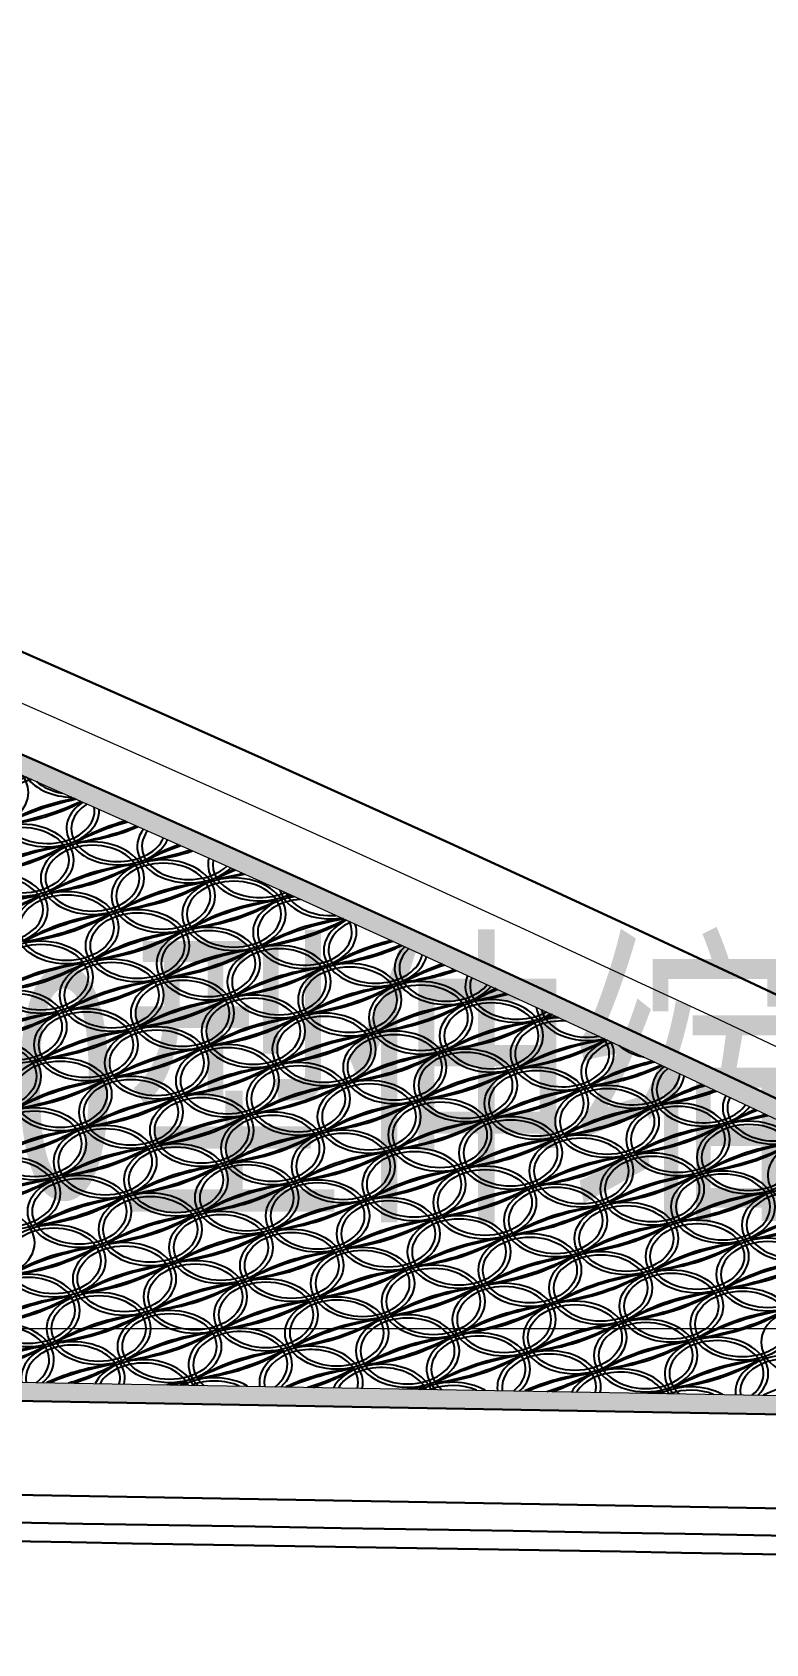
# Model space of a CAD drawing. Extents: x -2611510 to 954358, y -247163 to 181535.
# Drawn here: x 379053 to 386844, y 37874 to 54997 of the extents above; entities that cross this region are included whole.
import ezdxf

# ---------------------------------------------------------------- set-up
doc = ezdxf.new("R2010")
doc.units = 0
doc.linetypes.add('CENTER', pattern=[2, 1.25, -0.25, 0.25, -0.25])
for name, color, linetype, lineweight in [('文字', 7, 'Continuous', 15), ('桥 中心线', 5, 'CENTER', 15), ('桥 构造粗实', 1, 'Continuous', 30)]:
    doc.layers.add(name, color=color, linetype=linetype, lineweight=lineweight)
doc.styles.add('仿宋字', font='仿宋_GB2312.TTF', dxfattribs={"width": 0.7})

# ---------------------------------------------------------------- blocks, each defined once
blk = doc.blocks.new('2121212')
at = {"color": 8}
for centre, major_axis, start_param, end_param in [((4494, 7878), (550, 0), 1.529716, 6.776845), ((5246, 7687), (-550, 0), 5.123011, 9.458363), ((5246, 7687), (-500, 0), 5.053296, 9.528028), ((5519, 8213), (-550, 0), 6.753604, 7.827749), ((5519, 8213), (-500, 0), 6.957836, 7.623488), ((5931, 6658), (1697, 0), 1.804557, 2.30627), ((6283, 6129), (-2505, 0), -1.275017, -0.933532), ((4208, 9244), (2505, 0), -1.335396, -0.981741), ((4561, 8715), (-1697, 0), 1.707987, 2.23733), ((5998, 7495), (-550, 0), 5.46427, 9.112461), ((5998, 7495), (-500, 0), 5.438046, 9.138641), ((6683, 6467), (1697, 0), 1.936762, 2.30627), ((7035, 5938), (-2505, 0), -1.188301, -0.933532), ((4960, 9052), (2505, 0), -1.335396, -1.057754), ((5312, 8524), (1697, 0), -1.433605, -1.013536), ((6749, 7304), (-550, 0), 5.778501, 8.79294), ((6749, 7304), (-500, 0), 5.784793, 8.786915), ((5657, 6132), (-1697, 0), -1.433605, -0.835323), ((6010, 5603), (-2505, 0), -1.335396, -0.933532), ((4287, 8189), (1697, 0), -1.433605, -0.835323), ((3935, 8718), (-2505, 0), 1.806196, 2.208061), ((5724, 6969), (-550, 0), 3.141593, 9.424778), ((5724, 6969), (-500, 0), 3.141593, 9.424778), ((7435, 6275), (-1697, 0), -1.082885, -0.835323), ((7787, 5746), (2505, 0), 2.036017, 2.208061), ((5712, 8861), (-2505, 0), 1.806196, 2.003594), ((6064, 8332), (1697, 0), -1.433605, -1.130322), ((6409, 5940), (-1697, 0), -1.433605, -0.835323), ((6761, 5412), (-2505, 0), -1.335396, -0.933532), ((5039, 7997), (-1697, 0), 1.707987, 2.30627), ((4687, 8526), (-2505, 0), 1.806196, 2.208061), ((6476, 6777), (-550, 0), 3.141593, 9.424778), ((6476, 6777), (-500, 0), 3.141593, 9.424778), ((7501, 7112), (-550, 0), 6.103309, 8.46195), ((7501, 7112), (500, 0), 3.002903, 5.278749), ((8186, 6083), (1697, 0), 2.173343, 2.30627), ((8539, 5555), (-2505, 0), -1.026285, -0.933532), ((6464, 8669), (2505, 0), -1.335396, -1.223343), ((4699, 6634), (-550, 0), 3.141593, 9.424778), ((4699, 6634), (-500, 0), 3.141593, 9.424778), ((7161, 5749), (1697, 0), 1.707987, 2.30627), ((7513, 5220), (-2505, 0), -1.335396, -0.933532), ((5791, 7806), (1697, 0), -1.433605, -0.835323), ((5438, 8335), (2505, 0), -1.335396, -0.933532), ((7227, 6586), (-550, 0), 3.141593, 9.424778), ((7227, 6586), (-500, 0), 3.141593, 9.424778), ((6816, 8141), (1697, 0), -1.433605, -1.25767), ((5384, 5606), (1697, 0), 1.707987, 2.30627), ((5736, 5077), (-2505, 0), -1.335396, -0.933532), ((4013, 7663), (-1697, 0), 1.707987, 2.30627), ((3661, 8192), (-2505, 0), 1.806196, 2.208061), ((7913, 5557), (1697, 0), 1.707987, 2.30627), ((8265, 5028), (-2505, 0), -1.335396, -0.933532), ((6542, 7614), (-1697, 0), 1.707987, 2.30627), ((6190, 8143), (-2505, 0), 1.806196, 2.208061), ((7979, 6394), (-550, 0), 4.913064, 9.64524), ((7979, 6394), (500, 0), 1.662527, 6.61206), ((8253, 6921), (-550, 0), 6.490248, 8.069983), ((8253, 6921), (-500, 0), 6.594468, 7.965708), ((8938, 5892), (1697, 0), 2.283871, 2.30627), ((9290, 5363), (-2505, 0), -0.949189, -0.933532), ((7215, 8478), (-2505, 0), 1.806196, 1.826219), ((7568, 7949), (-1697, 0), 1.707987, 1.740493), ((6136, 5414), (-1697, 0), -1.433605, -0.835323), ((6488, 4885), (-2505, 0), -1.335396, -0.933532), ((4765, 7471), (1697, 0), -1.433605, -0.835323), ((4413, 8000), (-2505, 0), 1.806196, 2.208061), ((8664, 5366), (1697, 0), 1.735372, 2.30627), ((9017, 4837), (-2505, 0), -1.318538, -0.933532), ((6942, 7952), (2505, 0), -1.335396, -0.946719), ((7294, 7423), (-1697, 0), 1.707987, 2.287397), ((8731, 6203), (-550, 0), 5.30917, 9.244726), ((6887, 5223), (1697, 0), 1.707987, 2.30627), ((7240, 4694), (-2505, 0), -1.335396, -0.933532), ((5517, 7280), (-1697, 0), 1.707987, 2.30627), ((5165, 7809), (-2505, 0), 1.806196, 2.208061), ((6954, 6060), (-550, 0), 3.141593, 9.424778), ((6954, 6060), (-500, 0), 3.141593, 9.424778), ((8731, 6203), (-500, 0), 5.266711, 9.28739), ((7639, 5031), (-1697, 0), -1.433605, -0.835323), ((7991, 4502), (-2505, 0), -1.335396, -0.933532), ((6269, 7088), (1697, 0), -1.433605, -0.835323), ((5916, 7617), (2505, 0), -1.335396, -0.933532), ((7706, 5868), (-550, 0), 3.141593, 9.424778), ((7706, 5868), (-500, 0), 3.141593, 9.424778), ((9416, 5174), (1697, 0), 1.881388, 2.30627), ((9768, 4645), (-2505, 0), -1.22496, -0.933532), ((7694, 7760), (2505, 0), -1.335396, -1.025019), ((8046, 7231), (-1697, 0), 1.707987, 2.175112), ((9483, 6011), (-550, 0), 5.646741, 8.90134), ((9483, 6011), (-500, 0), 5.641083, 8.906997), ((5862, 4888), (1697, 0), 1.707987, 2.30627), ((6214, 4359), (-2505, 0), -1.335396, -0.933532), ((4492, 6945), (-1697, 0), 1.707987, 2.30627), ((4139, 7474), (-2505, 0), 1.806196, 2.208061), ((8391, 4839), (-1697, 0), -1.433605, -0.835323), ((8743, 4311), (2505, 0), 1.806196, 2.208061), ((7020, 6897), (-1697, 0), 1.707987, 2.30627), ((6668, 7425), (-2505, 0), 1.806196, 2.208061), ((8457, 5677), (-550, 0), 3.141593, 9.424778), ((10168, 4983), (-1697, 0), -1.128503, -0.835323), ((10520, 4454), (2505, 0), 2.005004, 2.208061), ((8445, 7569), (-2505, 0), 1.806196, 2.033953), ((6614, 4696), (-1697, 0), -1.433605, -0.835323), ((6966, 4168), (-2505, 0), -1.335396, -0.933532), ((5243, 6753), (-1697, 0), 1.707987, 2.30627), ((4891, 7282), (-2505, 0), 1.806196, 2.208061), ((6680, 5533), (-550, 0), 3.141593, 9.424778), ((6680, 5533), (-500, 0), 3.141593, 9.424778), ((9143, 4648), (1697, 0), 1.707987, 2.30627), ((9495, 4119), (-2505, 0), -1.335396, -0.933532), ((7772, 6705), (-1697, 0), 1.707987, 2.30627), ((7420, 7234), (-2505, 0), 1.806196, 2.208061), ((9209, 5485), (-550, 0), 3.141593, 9.424778), ((8798, 7040), (-1697, 0), 1.707987, 2.055463), ((10234, 5820), (550, 0), 2.841667, 5.417914), ((10234, 5820), (500, 0), 2.870548, 5.388899), ((4903, 5390), (-550, 0), 3.141593, 9.424778), ((4903, 5390), (-500, 0), 3.141593, 9.424778), ((7365, 4505), (1697, 0), 1.707987, 2.30627), ((7718, 3976), (-2505, 0), -1.335396, -0.933532), ((5995, 6562), (-1697, 0), 1.707987, 2.30627), ((5643, 7091), (2505, 0), -1.335396, -0.933532), ((7432, 5342), (-550, 0), 3.141593, 9.424778), ((7432, 5342), (-500, 0), 3.141593, 9.424778), ((9961, 5293), (-550, 0), 3.141593, 9.424778), ((10920, 4791), (-1697, 0), -1.006305, -0.835323), ((11272, 4262), (-2505, 0), -1.052592, -0.933532), ((9197, 7377), (-2505, 0), 1.806196, 1.946834), ((9549, 6848), (-1697, 0), 1.707987, 1.926755), ((5588, 4362), (1697, 0), 1.707987, 2.30627), ((5941, 3833), (-2505, 0), -1.335396, -0.933532), ((4218, 6419), (-1697, 0), 1.707987, 2.30627), ((3866, 6948), (2505, 0), -1.335396, -0.933532), ((8117, 4313), (1697, 0), 1.707987, 2.30627), ((8469, 3784), (-2505, 0), -1.335396, -0.933532), ((6747, 6370), (1697, 0), -1.433605, -0.835323), ((6395, 6899), (2505, 0), -1.335396, -0.933532), ((8184, 5150), (-550, 0), 3.141593, 9.424778), ((8184, 5150), (-500, 0), 3.141593, 9.424778), ((9894, 4456), (1697, 0), 1.707987, 2.30627), ((10247, 3928), (-2505, 0), -1.335396, -0.933532), ((8524, 6514), (-1697, 0), 1.707987, 2.30627), ((8172, 7042), (2505, 0), -1.335396, -0.933532), ((9961, 5293), (-500, 0), 3.141593, 9.424778), ((10713, 5102), (550, 0), 1.632934, 6.620604), ((10986, 5628), (550, 0), 3.22144, 5.033647), ((10986, 5628), (500, 0), 3.302321, 4.953205), ((11671, 4600), (1697, 0), 2.252785, 2.30627), ((12024, 4071), (-2505, 0), -0.970863, -0.933532), ((9949, 7186), (2505, 0), -1.335396, -1.288737), ((10301, 6657), (-1697, 0), 1.707987, 1.78276), ((6340, 4170), (-1697, 0), -1.433605, -0.835323), ((6692, 3641), (-2505, 0), -1.335396, -0.933532), ((4970, 6227), (1697, 0), -1.433605, -0.835323), ((4617, 6756), (-2505, 0), 1.806196, 2.208061), ((8935, 4959), (-550, 0), 3.141593, 9.424778), ((10646, 4265), (-1697, 0), -1.433605, -0.835323), ((10998, 3736), (2505, 0), 1.806196, 2.208061), ((9276, 6322), (-1697, 0), 1.707987, 2.30627), ((8923, 6851), (2505, 0), -1.335396, -0.933532), ((10713, 5102), (500, 0), 1.485404, 6.768489), ((4629, 4864), (-550, 0), 3.141593, 9.424778), ((7092, 3979), (-1697, 0), -1.433605, -0.835323), ((7444, 3450), (-2505, 0), -1.335396, -0.933532), ((5721, 6036), (1697, 0), -1.433605, -0.835323), ((5369, 6565), (-2505, 0), 1.806196, 2.208061), ((7158, 4816), (-550, 0), 3.141593, 9.424778), ((7158, 4816), (-500, 0), 3.141593, 9.424778), ((8869, 4122), (-1697, 0), -1.433605, -0.835323), ((9221, 3593), (2505, 0), 1.806196, 2.208061), ((7499, 6179), (-1697, 0), 1.707987, 2.30627), ((7146, 6708), (-2505, 0), 1.806196, 2.208061), ((9687, 4767), (-550, 0), 3.141593, 9.424778), ((11398, 4073), (1697, 0), 1.707987, 2.30627), ((11750, 3545), (-2505, 0), -1.335396, -0.933532), ((10027, 6131), (-1697, 0), 1.707987, 2.30627), ((9675, 6659), (-2505, 0), 1.806196, 2.208061), ((11464, 4910), (550, 0), 2.081626, 6.166913), ((11464, 4910), (500, 0), 2.029891, 6.218648), ((11738, 5437), (-550, 0), 6.977284, 7.554441), ((5381, 4672), (-550, 0), 3.141593, 9.424778), ((5381, 4672), (-500, 0), 3.141593, 9.424778), ((7910, 4624), (-550, 0), 3.141593, 9.424778), ((7910, 4624), (-500, 0), 3.141593, 9.424778), ((9621, 3930), (1697, 0), 1.707987, 2.30627), ((9973, 3401), (-2505, 0), -1.335396, -0.933532), ((8250, 5987), (-1697, 0), 1.707987, 2.30627), ((7898, 6516), (2505, 0), -1.335396, -0.933532), ((9687, 4767), (-500, 0), 3.141593, 9.424778), ((12150, 3882), (1697, 0), 1.853968, 2.30627), ((12502, 3353), (-2505, 0), -1.242796, -0.933532), ((10427, 6468), (2505, 0), -1.335396, -1.009834), ((10779, 5939), (-1697, 0), 1.707987, 2.196812), ((12216, 4719), (-550, 0), 5.584721, 8.940859), ((6066, 3644), (1697, 0), 1.707987, 2.30627), ((6419, 3115), (-2505, 0), -1.335396, -0.933532), ((4696, 5701), (-1697, 0), 1.707987, 2.30627), ((4344, 6230), (2505, 0), -1.335396, -0.933532), ((7844, 3787), (1697, 0), 1.707987, 2.30627), ((8196, 3258), (-2505, 0), -1.335396, -0.933532), ((6473, 5844), (-1697, 0), 1.707987, 2.30627), ((6121, 6373), (-2505, 0), 1.806196, 2.208061), ((8662, 4433), (-550, 0), 3.141593, 9.424778), ((10372, 3739), (1697, 0), 1.707987, 2.30627), ((10725, 3210), (-2505, 0), -1.335396, -0.933532), ((9002, 5796), (1697, 0), -1.433605, -0.835323), ((8650, 6325), (-2505, 0), 1.806196, 2.208061), ((12216, 4719), (-500, 0), 5.573635, 8.951734), ((6818, 3452), (1697, 0), 1.707987, 2.30627), ((7170, 2924), (-2505, 0), -1.335396, -0.933532), ((5448, 5509), (-1697, 0), 1.707987, 2.30627), ((5096, 6038), (-2505, 0), 1.806196, 2.208061), ((8595, 3596), (-1697, 0), -1.433605, -0.835323), ((8948, 3067), (-2505, 0), -1.335396, -0.933532), ((7225, 5653), (1697, 0), -1.433605, -0.835323), ((6873, 6181), (2505, 0), -1.335396, -0.933532), ((8662, 4433), (-500, 0), 3.141593, 9.424778), ((9414, 4241), (-550, 0), 3.141593, 9.424778), ((11124, 3547), (-1697, 0), -1.433605, -0.835323), ((11476, 3018), (2505, 0), 1.806196, 2.208061), ((9754, 5604), (1697, 0), -1.433605, -0.835323), ((9402, 6133), (-2505, 0), 1.806196, 2.208061), ((12901, 3690), (1697, 0), 1.992935, 2.30627), ((13254, 3162), (-2505, 0), -1.150109, -0.933532), ((11179, 6276), (-2505, 0), 1.806196, 2.046488), ((11531, 5747), (1697, 0), -1.433605, -1.068091), ((12968, 4527), (550, 0), 2.793942, 5.443546), ((12968, 4527), (500, 0), 2.818975, 5.418631), ((7637, 4098), (-550, 0), 3.141593, 9.424778), ((9347, 3404), (1697, 0), 1.707987, 2.30627), ((9699, 2875), (-2505, 0), -1.335396, -0.933532), ((7977, 5461), (-1697, 0), 1.707987, 2.30627), ((7624, 5990), (-2505, 0), 1.806196, 2.208061), ((11876, 3356), (1697, 0), 1.707987, 2.30627), ((12228, 2827), (-2505, 0), -1.335396, -0.933532), ((10506, 5413), (-1697, 0), 1.707987, 2.30627), ((10153, 5942), (2505, 0), -1.335396, -0.933532), ((11943, 4193), (-550, 0), 3.141593, 9.424778), ((11943, 4193), (-500, 0), 3.141593, 9.424778), ((13653, 3499), (-1697, 0), -1.019786, -0.835323), ((14005, 2970), (-2505, 0), -1.061814, -0.933532), ((11930, 6085), (-2505, 0), 1.806196, 1.956402), ((5793, 3118), (1697, 0), 1.707987, 2.30627), ((6145, 2589), (-2505, 0), -1.335396, -0.933532), ((4422, 5175), (-1697, 0), 1.707987, 2.30627), ((4070, 5704), (2505, 0), -1.335396, -0.933532), ((5859, 3955), (-550, 0), 3.141593, 9.424778), ((5859, 3955), (-500, 0), 3.141593, 9.424778), ((7570, 3261), (-1697, 0), -1.433605, -0.835323), ((7922, 2732), (-2505, 0), -1.335396, -0.933532), ((6200, 5318), (-1697, 0), 1.707987, 2.30627), ((5847, 5847), (2505, 0), -1.335396, -0.933532), ((7637, 4098), (-500, 0), 3.141593, 9.424778), ((8388, 3906), (-550, 0), 3.141593, 9.424778), ((10099, 3212), (1697, 0), 1.707987, 2.30627), ((10451, 2684), (-2505, 0), -1.335396, -0.933532), ((8728, 5270), (-1697, 0), 1.707987, 2.30627), ((8376, 5798), (2505, 0), -1.335396, -0.933532), ((10165, 4049), (-550, 0), 3.141593, 9.424778), ((10165, 4049), (-500, 0), 3.141593, 9.424778), ((12628, 3164), (1697, 0), 1.707987, 2.30627), ((12980, 2635), (-2505, 0), -1.335396, -0.933532), ((11257, 5221), (-1697, 0), 1.707987, 2.30627), ((10905, 5750), (2505, 0), -1.335396, -0.933532), ((12694, 4001), (-550, 0), 3.141593, 9.424778), ((12694, 4001), (-500, 0), 3.141593, 9.424778), ((12283, 5556), (-1697, 0), 1.707987, 1.940893), ((8322, 3069), (1697, 0), 1.707987, 2.30627), ((8674, 2540), (-2505, 0), -1.335396, -0.933532), ((6951, 5126), (-1697, 0), 1.707987, 2.30627), ((6599, 5655), (2505, 0), -1.335396, -0.933532), ((8388, 3906), (-500, 0), 3.141593, 9.424778), ((10851, 3021), (-1697, 0), -1.433605, -0.835323), ((11203, 2492), (-2505, 0), -1.335396, -0.933532), ((9480, 5078), (-1697, 0), 1.707987, 2.30627), ((9128, 5607), (2505, 0), -1.335396, -0.933532), ((13379, 2973), (1697, 0), 1.707987, 2.30627), ((13732, 2444), (-2505, 0), -1.335396, -0.933532), ((12009, 5030), (-1697, 0), 1.707987, 2.30627), ((11657, 5558), (-2505, 0), 1.806196, 2.208061), ((13446, 3810), (550, 0), 1.595266, 6.637094), ((4834, 3620), (-550, 0), 3.141593, 9.424778), ((4834, 3620), (-500, 0), 3.141593, 9.424778), ((6545, 2926), (1697, 0), 1.707987, 2.30627), ((6897, 2397), (-2505, 0), -1.335396, -0.933532), ((5174, 4983), (-1697, 0), 1.707987, 2.30627), ((4822, 5512), (-2505, 0), 1.806196, 2.208061), ((9073, 2878), (1697, 0), 1.707987, 2.30627), ((9426, 2349), (-2505, 0), -1.335396, -0.933532), ((7703, 4935), (1697, 0), -1.433605, -0.835323), ((7351, 5464), (-2505, 0), 1.806196, 2.208061), ((9140, 3715), (-550, 0), 3.141593, 9.424778), ((11602, 2829), (-1697, 0), -1.433605, -0.835323), ((11955, 2301), (-2505, 0), -1.335396, -0.933532), ((10232, 4887), (-1697, 0), 1.707987, 2.30627), ((9880, 5415), (-2505, 0), 1.806196, 2.208061), ((5519, 2591), (1697, 0), 1.707987, 2.30627), ((5871, 2063), (2505, 0), 1.806196, 2.208061), ((4149, 4649), (1697, 0), -1.433605, -0.835323), ((3797, 5177), (2505, 0), -1.335396, -0.933532), ((7296, 2735), (1697, 0), 1.707987, 2.30627), ((7649, 2206), (-2505, 0), -1.335396, -0.933532), ((5926, 4792), (1697, 0), -1.433605, -0.835323), ((5574, 5321), (-2505, 0), 1.806196, 2.208061), ((7363, 3572), (-500, 0), 3.141593, 9.424778), ((9825, 2686), (-1697, 0), -1.433605, -0.835323), ((10177, 2157), (-2505, 0), -1.335396, -0.933532), ((8455, 4743), (-1697, 0), 1.707987, 2.30627), ((8103, 5272), (-2505, 0), 1.806196, 2.208061), ((9892, 3523), (-550, 0), 3.141593, 9.424778), ((12354, 2638), (1697, 0), 1.707987, 2.30627), ((12706, 2109), (-2505, 0), -1.335396, -0.933532), ((10984, 4695), (1697, 0), -1.433605, -0.835323), ((10631, 5224), (-2505, 0), 1.806196, 2.208061), ((12421, 3475), (-500, 0), 3.141593, 9.424778), ((6338, 3237), (-550, 0), 3.141593, 9.424778), ((8048, 2543), (-1697, 0), -1.433605, -0.835323), ((8400, 2014), (-2505, 0), -1.335396, -0.933532), ((6678, 4600), (-1697, 0), 1.707987, 2.30627), ((6325, 5129), (-2505, 0), 1.806196, 2.208061), ((8115, 3380), (-500, 0), 3.141593, 9.424778), ((10577, 2495), (1697, 0), 1.707987, 2.30627), ((10929, 1966), (-2505, 0), -1.335396, -0.933532), ((9207, 4552), (-1697, 0), 1.707987, 2.30627), ((8854, 5081), (2505, 0), -1.335396, -0.933532), ((10644, 3332), (-550, 0), 3.141593, 9.424778), ((10644, 3332), (-500, 0), 3.141593, 9.424778), ((13106, 2446), (1697, 0), 1.707987, 2.30627), ((13458, 1918), (-2505, 0), -1.335396, -0.933532), ((11735, 4503), (-1697, 0), 1.707987, 2.30627), ((11383, 5032), (2505, 0), -1.335396, -0.933532), ((13172, 3283), (-550, 0), 3.141593, 9.424778), ((13172, 3283), (-500, 0), 3.141593, 9.424778), ((4560, 3094), (-550, 0), 3.141593, 9.424778), ((6271, 2400), (1697, 0), 1.707987, 2.30627), ((6623, 1871), (-2505, 0), -1.335396, -0.933532), ((4901, 4457), (-1697, 0), 1.707987, 2.30627), ((4548, 4986), (2505, 0), -1.335396, -0.933532), ((8800, 2352), (1697, 0), 1.707987, 2.30627), ((9152, 1823), (-2505, 0), -1.335396, -0.933532), ((7429, 4409), (-1697, 0), 1.707987, 2.30627), ((7077, 4937), (2505, 0), -1.335396, -0.933532), ((8866, 3189), (-550, 0), 3.141593, 9.424778), ((8866, 3189), (-500, 0), 3.141593, 9.424778), ((11329, 2303), (1697, 0), 1.707987, 2.30627), ((11681, 1774), (-2505, 0), -1.335396, -0.933532), ((9958, 4360), (-1697, 0), 1.707987, 2.30627), ((9606, 4889), (2505, 0), -1.335396, -0.933532), ((13858, 2255), (-1697, 0), -1.433605, -0.835323), ((14210, 1726), (-2505, 0), -1.335396, -0.933532), ((12487, 4312), (-1697, 0), 1.707987, 2.30627), ((12135, 4841), (-2505, 0), 1.806196, 2.208061), ((7023, 2208), (1697, 0), 1.707987, 2.30627), ((7375, 1680), (-2505, 0), -1.335396, -0.933532), ((5652, 4265), (-1697, 0), 1.707987, 2.30627), ((5300, 4794), (-2505, 0), 1.806196, 2.208061), ((9552, 2160), (1697, 0), 1.707987, 2.30627), ((9904, 1631), (-2505, 0), -1.335396, -0.933532), ((8181, 4217), (1697, 0), -1.433605, -0.835323), ((7829, 4746), (2505, 0), -1.335396, -0.933532), ((9618, 2997), (-550, 0), 3.141593, 9.424778), ((9618, 2997), (-500, 0), 3.141593, 9.424778), ((12080, 2112), (-1697, 0), -1.433605, -0.835323), ((12433, 1583), (-2505, 0), -1.335396, -0.933532), ((10710, 4169), (-1697, 0), 1.707987, 2.30627), ((10358, 4698), (2505, 0), -1.335396, -0.933532), ((12147, 2949), (-550, 0), 3.141593, 9.424778), ((6064, 2711), (-550, 0), 3.141593, 9.424778), ((7774, 2017), (-1697, 0), -1.433605, -0.835323), ((8127, 1488), (-2505, 0), -1.335396, -0.933532), ((6404, 4074), (-1697, 0), 1.707987, 2.30627), ((6052, 4603), (-2505, 0), 1.806196, 2.208061), ((10303, 1968), (-1697, 0), -1.433605, -0.835323), ((10656, 1440), (-2505, 0), -1.335396, -0.933532), ((8933, 4026), (-1697, 0), 1.707987, 2.30627), ((8581, 4554), (-2505, 0), 1.806196, 2.208061), ((10370, 2805), (-550, 0), 3.141593, 9.424778), ((12832, 1920), (1697, 0), 1.707987, 2.30627), ((13184, 1391), (-2505, 0), -1.335396, -0.933532), ((11462, 3977), (1697, 0), -1.433605, -0.835323), ((11110, 4506), (2505, 0), -1.335396, -0.933532), ((12899, 2757), (-550, 0), 3.141593, 9.424778), ((12899, 2757), (-500, 0), 3.141593, 9.424778), ((5997, 1874), (1697, 0), 1.707987, 2.30627), ((6350, 1345), (2505, 0), 1.806196, 2.208061), ((4627, 3931), (1697, 0), -1.433605, -0.835323), ((4275, 4460), (2505, 0), -1.335396, -0.933532), ((8526, 1825), (-1697, 0), -1.433605, -0.835323), ((8878, 1296), (-2505, 0), -1.335396, -0.933532), ((7156, 3882), (-1697, 0), 1.707987, 2.30627), ((6804, 4411), (-2505, 0), 1.806196, 2.208061), ((8593, 2662), (-500, 0), 3.141593, 9.424778), ((11055, 1777), (1697, 0), 1.707987, 2.30627), ((11407, 1248), (2505, 0), 1.806196, 2.208061), ((9685, 3834), (-1697, 0), 1.707987, 2.30627), ((9332, 4363), (2505, 0), -1.335396, -0.933532), ((11122, 2614), (-550, 0), 3.141593, 9.424778), ((11122, 2614), (-500, 0), 3.141593, 9.424778), ((5039, 2376), (-550, 0), 3.141593, 9.424778), ((6749, 1682), (1697, 0), 1.707987, 2.30627), ((7101, 1153), (-2505, 0), -1.335396, -0.933532), ((5379, 3739), (-1697, 0), 1.707987, 2.30627), ((5026, 4268), (2505, 0), -1.335396, -0.933532), ((6816, 2519), (-550, 0), 3.141593, 9.424778), ((9278, 1634), (1697, 0), 1.707987, 2.30627), ((9630, 1105), (-2505, 0), -1.335396, -0.933532), ((7908, 3691), (-1697, 0), 1.707987, 2.30627), ((7555, 4220), (-2505, 0), 1.806196, 2.208061), ((9345, 2471), (-550, 0), 3.141593, 9.424778), ((9345, 2471), (-500, 0), 3.141593, 9.424778), ((11807, 1585), (1697, 0), 1.707987, 2.30627), ((12159, 1057), (-2505, 0), -1.335396, -0.933532), ((10436, 3643), (1697, 0), -1.433605, -0.835323), ((10084, 4171), (2505, 0), -1.335396, -0.933532), ((13584, 1729), (1697, 0), 1.707987, 2.30627), ((13936, 1200), (-2505, 0), -1.335396, -0.933532), ((12214, 3786), (-1697, 0), 1.707987, 2.30627), ((11861, 4315), (-2505, 0), 1.806196, 2.208061), ((5039, 2376), (-500, 0), 3.141593, 9.424778), ((7501, 1491), (1697, 0), 1.707987, 2.30627), ((7853, 962), (-2505, 0), -1.335396, -0.933532), ((6130, 3548), (-1697, 0), 1.707987, 2.30627), ((5778, 4077), (-2505, 0), 1.806196, 2.208061), ((10030, 1442), (1697, 0), 1.707987, 2.30627), ((10382, 913), (-2505, 0), -1.335396, -0.933532), ((8659, 3499), (1697, 0), -1.433605, -0.835323), ((8307, 4028), (2505, 0), -1.335396, -0.933532), ((10096, 2279), (-550, 0), 3.141593, 9.424778), ((10096, 2279), (-500, 0), 3.141593, 9.424778), ((12559, 1394), (-1697, 0), -1.433605, -0.835323), ((12911, 865), (-2505, 0), -1.335396, -0.933532), ((11188, 3451), (1697, 0), -1.433605, -0.835323), ((10836, 3980), (-2505, 0), 1.806196, 2.208061), ((5724, 1347), (-1697, 0), -1.433605, -0.835323), ((6076, 819), (-2505, 0), -1.335396, -0.933532), ((4353, 3405), (-1697, 0), 1.707987, 2.30627), ((4001, 3933), (2505, 0), -1.335396, -0.933532), ((8253, 1299), (1697, 0), 1.707987, 2.30627), ((8605, 770), (-2505, 0), -1.335396, -0.933532), ((6882, 3356), (-1697, 0), 1.707987, 2.30627), ((6530, 3885), (-2505, 0), 1.806196, 2.208061), ((8319, 2136), (-500, 0), 3.141593, 9.424778), ((10781, 1251), (1697, 0), 1.707987, 2.30627), ((11134, 722), (-2505, 0), -1.335396, -0.933532), ((9411, 3308), (-1697, 0), 1.707987, 2.30627), ((9059, 3837), (-2505, 0), 1.806196, 2.208061), ((10848, 2088), (-550, 0), 3.141593, 9.424778), ((13377, 2039), (-550, 0), 3.141593, 9.424778), ((4765, 1850), (-550, 0), 8.750196, 13.190731), ((4765, 1850), (-500, 0), 8.671849, 13.269078), ((6475, 1156), (-1697, 0), -1.433605, -0.835323), ((6828, 627), (2505, 0), 1.806196, 2.208061), ((5105, 3213), (1697, 0), -1.433605, -0.835323), ((4753, 3742), (2505, 0), -1.335396, -0.933532), ((9004, 1108), (-1697, 0), -1.433605, -0.835323), ((9357, 579), (-2505, 0), -1.335396, -0.933532), ((7634, 3165), (-1697, 0), 1.707987, 2.30627), ((7282, 3693), (2505, 0), -1.335396, -0.933532), ((9071, 1945), (-550, 0), 3.141593, 9.424778), ((9071, 1945), (-500, 0), 3.141593, 9.424778), ((11533, 1059), (1697, 0), 1.707987, 2.30627), ((11886, 530), (-2505, 0), -1.335396, -0.933532), ((10163, 3116), (-1697, 0), 1.707987, 2.30627), ((9811, 3645), (2505, 0), -1.335396, -0.933532), ((11600, 1896), (-550, 0), 3.141593, 9.424778), ((11600, 1896), (-500, 0), 3.141593, 9.424778), ((13310, 1202), (1697, 0), 1.707987, 2.30627), ((13663, 674), (-2505, 0), -1.335396, -0.933532), ((11940, 3259), (1697, 0), -1.433605, -0.835323), ((11588, 3788), (2505, 0), -1.335396, -0.933532), ((5517, 1658), (-550, 0), 9.257431, 12.683496), ((7227, 964), (1697, 0), 1.707987, 2.30627), ((7579, 436), (-2505, 0), -1.335396, -0.933532), ((5857, 3022), (-1697, 0), 1.707987, 2.30627), ((5505, 3550), (2505, 0), -1.335396, -0.933532), ((7294, 1801), (-550, 0), 8.762867, 13.17806), ((7294, 1801), (500, 0), 5.545098, 10.112644), ((9756, 916), (1697, 0), 1.707987, 2.30627), ((10108, 387), (-2505, 0), -1.335396, -0.933532), ((8386, 2973), (-1697, 0), 1.707987, 2.30627), ((8033, 3502), (2505, 0), -1.335396, -0.933532), ((9823, 1753), (-550, 0), 8.775421, 13.165506), ((9823, 1753), (-500, 0), 8.701343, 13.239583), ((12352, 1705), (550, 0), 5.646269, 10.011473), ((12352, 1705), (500, 0), 5.574226, 10.083516), ((5450, 821), (1697, 0), 1.707987, 2.30627), ((5802, 292), (-2505, 0), -1.335396, -0.933532), ((4080, 2878), (-1697, 0), 1.707987, 2.30627), ((3727, 3407), (-2505, 0), 1.806196, 2.208061), ((5517, 1658), (-500, 0), 9.243095, 12.697831), ((7979, 773), (1697, 0), 1.707987, 2.30627), ((8331, 244), (-2505, 0), -1.335396, -0.933532), ((6609, 2830), (-1697, 0), 1.707987, 2.30627), ((6256, 3359), (-2505, 0), 1.806196, 2.208061), ((8046, 1610), (550, 0), 6.126074, 9.531667), ((8046, 1610), (500, 0), 6.112785, 9.544957), ((10508, 724), (1697, 0), 1.707987, 2.30627), ((10860, 196), (-2505, 0), -1.335396, -0.933532), ((9137, 2782), (1697, 0), -1.433605, -0.835323), ((8785, 3310), (-2505, 0), 1.806196, 2.208061), ((10574, 1562), (-550, 0), 9.277889, 12.663038), ((10574, 1562), (500, 0), 6.124048, 9.533693), ((12285, 868), (-1697, 0), -1.433605, -0.835323), ((12637, 339), (2505, 0), 1.806196, 2.208061), ((10915, 2925), (-1697, 0), 1.707987, 2.30627), ((10562, 3454), (2505, 0), -1.335396, -0.933532), ((13103, 1513), (550, 0), 6.146505, 9.511236), ((6202, 630), (-1697, 0), -1.433605, -0.968738), ((6554, 101), (-2505, 0), -1.335396, -1.034064), ((4479, 3216), (2505, 0), -1.164833, -0.933532), ((4831, 2687), (-1697, 0), 1.99303, 2.30627), ((6268, 1467), (-550, 0), 3.443532, 5.931024), ((6268, 1467), (500, 0), 0.336067, 2.755304), ((8731, 581), (1697, 0), 1.707987, 2.167231), ((9083, 52), (-2505, 0), -1.335396, -1.038256), ((7008, 3167), (-2505, 0), 1.982056, 2.208061), ((7360, 2638), (1697, 0), -1.141023, -0.835323), ((8797, 1418), (550, 0), 0.312667, 2.778704), ((8797, 1418), (-500, 0), 3.48961, 5.884946), ((11326, 1370), (-550, 0), 3.465027, 5.909529), ((11326, 1370), (500, 0), 0.360024, 2.731347), ((13037, 676), (-1697, 0), -1.433605, -0.835323), ((13389, 147), (-2505, 0), -1.335396, -0.933532), ((11666, 2733), (-1697, 0), 1.707987, 2.30627), ((11314, 3262), (-2505, 0), 1.806196, 2.208061), ((13103, 1513), (500, 0), 6.135295, 9.522447), ((6954, 438), (1697, 0), 1.707987, 1.830244), ((7306, -91), (2505, 0), 1.806196, 1.869829), ((5231, 3024), (2505, 0), -0.963942, -0.933532), ((5583, 2495), (1697, 0), -0.875452, -0.835323), ((7020, 1275), (-550, 0), 4.017984, 5.356572), ((7020, 1275), (500, 0), 1.015446, 2.075925), ((9482, 390), (-1697, 0), -1.433605, -1.323301), ((9835, -139), (-2505, 0), -1.335396, -1.278828), ((7760, 2976), (-2505, 0), 2.181409, 2.208061), ((8112, 2447), (-1697, 0), 2.271109, 2.30627), ((9549, 1227), (550, 0), 0.892908, 2.198463), ((9549, 1227), (-500, 0), 4.179526, 5.195031), ((11260, 533), (-1697, 0), -1.433605, -0.980029), ((11612, 4), (-2505, 0), -1.335396, -1.042477), ((9537, 3119), (-2505, 0), 1.987294, 2.208061), ((9889, 2590), (-1697, 0), 2.007995, 2.30627), ((12078, 1178), (-550, 0), 4.051381, 5.323175), ((12078, 1178), (-500, 0), 4.202961, 5.171595), ((13789, 485), (1697, 0), 1.707987, 2.155851), ((12011, 341), (1697, 0), 1.707987, 1.805804), ((12364, -187), (-2505, 0), -1.335396, -1.286047), ((10289, 2927), (2505, 0), -0.956444, -0.933532), ((10641, 2399), (-1697, 0), 2.27605, 2.30627)]:
    blk.add_ellipse(centre, major_axis=major_axis, ratio=0.7, start_param=start_param, end_param=end_param, dxfattribs=at)
for centre, major_axis in [((4972, 7160), (550, 0)), ((4972, 7160), (500, 0)), ((5450, 6443), (550, 0)), ((5450, 6443), (500, 0)), ((6202, 6251), (550, 0)), ((6202, 6251), (500, 0)), ((5177, 5916), (550, 0)), ((5177, 5916), (500, 0)), ((5928, 5725), (550, 0)), ((5928, 5725), (500, 0)), ((8457, 5677), (500, 0)), ((9209, 5485), (500, 0)), ((5655, 5199), (550, 0)), ((5655, 5199), (500, 0)), ((6407, 5007), (550, 0)), ((6407, 5007), (500, 0)), ((8935, 4959), (500, 0)), ((4629, 4864), (500, 0)), ((6133, 4481), (550, 0)), ((6133, 4481), (500, 0)), ((10439, 4576), (550, 0)), ((10439, 4576), (500, 0)), ((6885, 4289), (550, 0)), ((6885, 4289), (500, 0)), ((11191, 4384), (550, 0)), ((11191, 4384), (500, 0)), ((5108, 4146), (550, 0)), ((5108, 4146), (500, 0)), ((9414, 4241), (500, 0)), ((6611, 3763), (550, 0)), ((6611, 3763), (500, 0)), ((10917, 3858), (550, 0)), ((10917, 3858), (500, 0)), ((7363, 3572), (550, 0)), ((9140, 3715), (500, 0)), ((11669, 3666), (550, 0)), ((11669, 3666), (500, 0)), ((5586, 3428), (550, 0)), ((5586, 3428), (500, 0)), ((9892, 3523), (500, 0)), ((12421, 3475), (550, 0)), ((6338, 3237), (500, 0)), ((8115, 3380), (550, 0)), ((7089, 3045), (550, 0)), ((7089, 3045), (500, 0)), ((11395, 3140), (550, 0)), ((11395, 3140), (500, 0)), ((5312, 2902), (550, 0)), ((5312, 2902), (500, 0)), ((12147, 2949), (500, 0)), ((6064, 2711), (500, 0)), ((7841, 2854), (550, 0)), ((7841, 2854), (500, 0)), ((10370, 2805), (500, 0)), ((8593, 2662), (550, 0)), ((6816, 2519), (500, 0)), ((11873, 2422), (550, 0)), ((11873, 2422), (500, 0)), ((5790, 2184), (550, 0)), ((7567, 2328), (550, 0)), ((7567, 2328), (500, 0)), ((12625, 2231), (550, 0)), ((12625, 2231), (500, 0)), ((5790, 2184), (500, 0)), ((8319, 2136), (550, 0)), ((10848, 2088), (500, 0)), ((6542, 1993), (550, 0)), ((6542, 1993), (500, 0))]:
    blk.add_ellipse(centre, major_axis=major_axis, ratio=0.7, dxfattribs=at)

msp = doc.modelspace()

# ---------------------------------------------------------------- hatches: boundary and pattern name
h = msp.add_hatch(color=8)
h.paths.add_polyline_path([(371093, 50643.9), (370094.6, 51048.3), (369096.2, 51448.7), (368097.9, 51844.9), (367099.5, 52237), (366101.2, 52625), (365102.9, 53008.9), (364104.6, 53388.6), (363106.2, 53764.3), (362107.9, 54135.9), (361109.6, 54503.3), (360111.3, 54866.7), (359113.1, 55225.9), (358114.8, 55581), (357116.5, 55932.1), (356118.2, 56279), (355120, 56621.8), (354121.7, 56960.5), (353123.5, 57295.1), (352125.2, 57625.6), (351127, 57952), (350128.8, 58274.2), (349130.6, 58592.4), (348132.3, 58906.4), (347134.1, 59216.4), (346135.9, 59522.2), (345137.7, 59824), (344139.5, 60121.6), (343141.4, 60415.1), (342143.2, 60704.5), (341145, 60989.8), (340146.8, 61271), (339148.7, 61548.1), (338150.5, 61821.1), (337152.4, 62090), (336154.2, 62354.8), (335156.1, 62615.4), (334158, 62872), (333159.8, 63124.4), (332161.7, 63372.8), (331163.6, 63617), (330165.5, 63857.2), (329167.4, 64093.2), (328169.3, 64325.1), (327171.2, 64552.9), (326173.1, 64776.6), (325175, 64996.2), (324176.9, 65211.7), (323178.9, 65423.1), (322180.8, 65630.4), (321182.7, 65833.6), (320184.7, 66032.7), (319186.6, 66227.7), (318188.6, 66418.5), (317190.5, 66605.3), (316192.5, 66787.9), (315194.4, 66966.5), (315151.7, 66973.9, 0.9565873), (314979.3, 66193.5), (315281.5, 66112.6), (316281.5, 65838.2), (317281.5, 65557.3), (318281.5, 65269.9), (319281.5, 64976), (320281.5, 64675.6), (321281.5, 64368.8), (322281.5, 64055.4), (323281.5, 63735.6), (324281.5, 63409.3), (325281.5, 63076.5), (326281.5, 62737.2), (327281.5, 62391.4), (328281.5, 62039.2), (329281.5, 61680.4), (330281.5, 61315.2), (331281.5, 60943.5), (332281.5, 60565.4), (333281.5, 60180.7), (334281.5, 59789.6), (335281.5, 59392), (336281.5, 58987.9), (337281.5, 58577.3), (338281.5, 58160.3), (339281.5, 57736.7), (340281.5, 57306.7), (341281.5, 56870.3), (342281.5, 56427.3), (343281.5, 55977.9), (344281.5, 55522), (345281.5, 55059.6), (346281.5, 54590.8), (347281.5, 54115.5), (348281.5, 53633.7), (349281.5, 53145.4), (350281.5, 52650.7), (351281.5, 52149.5), (352281.5, 51641.8), (353281.5, 51127.7), (354281.5, 50607), (355281.5, 50080), (356281.5, 49546.4), (357281.5, 49006.4), (358281.5, 48459.9), (359281.5, 47906.9), (360281.5, 47347.5), (361281.5, 46781.6), (362281.5, 46209.2), (363281.5, 45630.4), (364281.5, 45045.1), (365281.5, 44453.4), (366281.5, 43855.1), (367281.5, 43250.4), (368281.5, 42639.3), (369281.5, 42021.6), (370281.5, 41397.5), (371281.5, 40767), (371571, 40582.6), (392348.5, 40217.3, 0.7232141), (392599.1, 40934.5), (392060.2, 41201.6), (391061.7, 41692.3), (390063.2, 42178.9), (389064.7, 42661.5), (388066.2, 43139.9), (387067.7, 43614.1), (386069.2, 44084.3), (385070.8, 44550.4), (384072.3, 45012.4), (383073.9, 45470.2), (382075.4, 45924), (381077, 46373.6), (380078.5, 46819.1), (379080.1, 47260.5), (378081.7, 47697.8), (377083.3, 48131), (376084.9, 48560.1), (375086.5, 48985.1), (374088.1, 49405.9), (373089.7, 49822.7), (372091.3, 50235.4)])
h.paths.add_polyline_path([(371017.5, 50458.7), (372015.3, 50050.4), (373013, 49638), (374010.7, 49221.5), (375008.5, 48800.9), (376006.2, 48376.2), (377004, 47947.4), (378001.8, 47514.5), (378999.6, 47077.5), (379997.4, 46636.3), (380995.2, 46191.1), (381993, 45741.7), (382990.8, 45288.3), (383988.6, 44830.7), (384986.5, 44369), (385984.3, 43903.2), (386982.2, 43433.3), (387980.1, 42959.3), (388978, 42481.2), (389975.9, 41999), (390973.8, 41512.7), (391971.7, 41022.2), (392489.8, 40765.5, -0.692809), (392352, 40417.3), (371630.9, 40781.6), (371388.6, 40935.9), (370387.8, 41567), (369387, 42191.5), (368386.2, 42809.7), (367385.4, 43421.3), (366384.6, 44026.5), (365383.8, 44625.2), (364382.9, 45217.5), (363382.1, 45803.3), (362381.3, 46382.6), (361380.4, 46955.4), (360379.6, 47521.8), (359378.7, 48081.7), (358377.8, 48635.2), (357377, 49182.1), (356376.1, 49722.6), (355375.2, 50256.7), (354374.3, 50784.2), (353373.4, 51305.3), (352372.5, 51819.9), (351371.6, 52328.1), (350370.7, 52829.7), (349369.7, 53324.9), (348368.8, 53813.6), (347367.8, 54295.9), (346366.9, 54771.6), (345365.9, 55240.9), (344365, 55703.8), (343364, 56160.1), (342363, 56610), (341362, 57053.3), (340361, 57490.3), (339360, 57920.7), (338359, 58344.6), (337358, 58762.1), (336356.9, 59173.1), (335355.9, 59577.6), (334354.9, 59975.6), (333353.8, 60367.2), (332352.8, 60752.2), (331351.7, 61130.8), (330350.6, 61502.9), (329349.6, 61868.5), (328348.5, 62227.6), (327347.4, 62580.2), (326346.3, 62926.4), (325345.2, 63266.1), (324344.1, 63599.2), (323343, 63925.9), (322341.9, 64246.1), (321340.7, 64559.8), (320339.6, 64867), (319338.5, 65167.7), (318337.3, 65461.9), (317336.2, 65749.7), (316335, 66030.9), (315333.8, 66305.6), (315031.1, 66386.7, -0.9565873), (315117.3, 66776.9), (315159.6, 66769.5), (316156.9, 66591.1), (317154.1, 66408.6), (318151.4, 66222), (319148.7, 66031.3), (320145.9, 65836.5), (321143.2, 65637.5), (322140.5, 65434.5), (323137.8, 65227.4), (324135.1, 65016.2), (325132.4, 64800.8), (326129.7, 64581.4), (327127.1, 64357.9), (328124.4, 64130.2), (329121.7, 63898.5), (330119.1, 63662.6), (331116.4, 63422.7), (332113.8, 63178.6), (333111.2, 62930.4), (334108.5, 62678.2), (335105.9, 62421.8), (336103.3, 62161.3), (337100.7, 61896.8), (338098.1, 61628.1), (339095.5, 61355.3), (340093, 61078.4), (341090.4, 60797.4), (342087.8, 60512.3), (343085.3, 60223.1), (344082.8, 59929.8), (345080.2, 59632.4), (346077.7, 59330.9), (347075.2, 59025.3), (348072.7, 58715.5), (349070.2, 58401.7), (350067.7, 58083.8), (351065.2, 57761.7), (352062.7, 57435.6), (353060.3, 57105.3), (354057.8, 56771), (355055.4, 56432.5), (356052.9, 56090), (357050.5, 55743.3), (358048.1, 55392.5), (359045.7, 55037.6), (360043.3, 54678.6), (361040.9, 54315.5), (362038.5, 53948.3), (363036.1, 53577), (364033.8, 53201.6), (365031.4, 52822.1), (366029.1, 52438.4), (367026.8, 52050.7), (368024.4, 51658.8), (369022.1, 51262.9), (370019.8, 50862.8)], flags=16)

# ---------------------------------------------------------------- linework, layer by layer
at = {"layer": '文字'}
msp.add_line((376368.1, 41223.3, 0), (388328.8, 41223.3, 0), dxfattribs=at)
at = {"layer": '桥 中心线', "color": 8, "ltscale": 3000}
msp.add_lwpolyline([(364281.5, 53856.3), (365281.5, 53475.9), (366281.5, 53091.3), (367281.5, 52702.7), (368281.5, 52309.9), (369281.5, 51913.1), (370281.5, 51512.1), (371281.5, 51107), (372281.5, 50697.8), (373281.5, 50284.5), (374281.5, 49867), (375281.5, 49445.5), (376281.5, 49019.8), (377281.5, 48590), (378281.5, 48156.2), (379281.5, 47718.2), (380281.5, 47276.1), (381281.5, 46829.8), (382281.5, 46379.5), (383281.5, 45925.1), (384281.5, 45466.5), (385281.5, 45003.8), (386281.5, 44537), (387281.5, 44066.1)], dxfattribs=at)
at = {"layer": '桥 构造粗实', "color": 252, "lineweight": 15}
msp.add_line((371630.9, 40781.6), (392352, 40417.3), dxfattribs=at)
at = {"layer": '桥 构造粗实'}
for p, q in [((371571, 40582.6), (392348.5, 40217.3)), ((373176, 39554.4), (398410.9, 39110.7))]:
    msp.add_line(p, q, dxfattribs=at)
for points in [[(364104.6, 53388.6), (365102.9, 53008.9), (366101.2, 52625), (367099.5, 52237), (368097.9, 51844.9), (369096.2, 51448.7), (370094.6, 51048.3), (371093, 50643.9), (372091.3, 50235.4), (373089.7, 49822.7), (374088.1, 49405.9), (375086.5, 48985.1), (376084.9, 48560.1), (377083.3, 48131), (378081.7, 47697.8), (379080.1, 47260.5), (380078.5, 46819.1), (381077, 46373.6), (382075.4, 45924), (383073.9, 45470.2), (384072.3, 45012.4), (385070.8, 44550.4), (386069.2, 44084.3), (387067.7, 43614.1)], [(378481.3, 48614.5), (379482.9, 48175.8), (380484.5, 47733), (381486, 47286.1), (382487.6, 46835.1), (383489.1, 46379.9), (384490.7, 45920.6), (385492.2, 45457.3), (386493.8, 44989.8), (387495.3, 44518.1)]]:
    msp.add_lwpolyline(points, dxfattribs=at)
at = {"layer": '桥 构造粗实', "color": 252, "lineweight": 15}
msp.add_lwpolyline([(364033.8, 53201.6), (365031.4, 52822.1), (366029.1, 52438.4), (367026.8, 52050.7), (368024.4, 51658.8), (369022.1, 51262.9), (370019.8, 50862.8), (371017.5, 50458.7), (372015.3, 50050.4), (373013, 49638), (374010.7, 49221.5), (375008.5, 48800.9), (376006.2, 48376.2), (377004, 47947.4), (378001.8, 47514.5), (378999.6, 47077.5), (379997.4, 46636.3), (380995.2, 46191.1), (381993, 45741.7), (382990.8, 45288.3), (383988.6, 44830.7), (384986.5, 44369), (385984.3, 43903.2), (386982.2, 43433.3)], dxfattribs=at)
at = {"layer": '桥 构造粗实'}
for points in [[(-29037.3, 36052.2), (60315.8, 38268.2, -0.0054488), (197268, 40171.6), (197282.7, 40171.6, -0.0032499), (340276.9, 39671.2), (340307.2, 39670.9, -0.004873), (457233.3, 37361.8), (511959.2, 35747.4, 0.0000105), (512409.1, 35734.1)], [(374281.5, 39034.9, -0.0034572), (457233.3, 37161.8), (511959.2, 35547.4, 0.0000105), (512409.1, 35534.1)]]:
    msp.add_lwpolyline(points, format="xyb", dxfattribs=at)

# ---------------------------------------------------------------- block references
msp.add_blockref('2121212', (373968.7, 39039.8))

# ---------------------------------------------------------------- texts
at = {"layer": '文字', "insert": (375226.7, 45116.6, 0), "char_height": 2500, "attachment_point": 1, "style": '仿宋字'}
msp.add_mtext_dynamic_manual_height_columns(' 240型伸缩缝', width=17187.178, gutter_width=12.5, heights=[0], dxfattribs=at)

doc.saveas('drawing.dxf')
